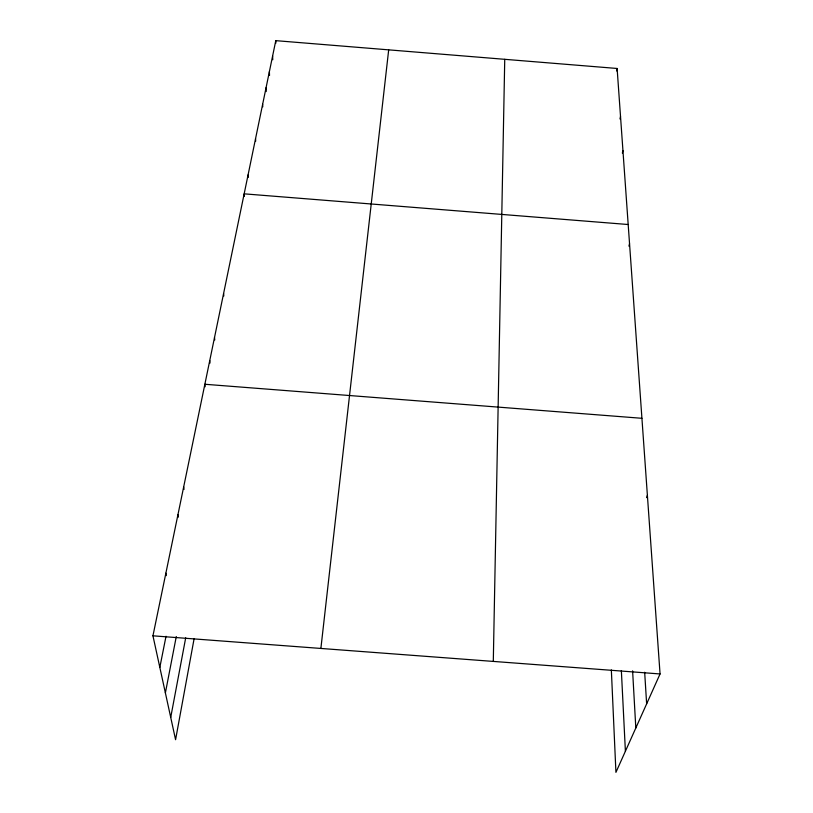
<?xml version="1.0" encoding="UTF-8"?>
<svg xmlns="http://www.w3.org/2000/svg" width="813" height="813" viewBox="0 0 813 813"><rect width="100%" height="100%" fill="white"/><g stroke="black" fill="none" stroke-linecap="round" stroke-linejoin="round"><path stroke-width="1.22" d="M493.298 661.416L504.741 59.319M320.881 648.449L388.685 49.857M194.134 638.551L175.578 739.698L152.946 635.817L275.78 40.65L617.118 68.475L660.054 673.957L615.929 772.35L611.346 669.932M170.72 717.422L185.71 637.799M165.385 692.9L176.289 636.528M159.826 667.412L166.025 636.264M616.589 70.934L617.118 68.475M619.963 118.962L620.522 116.493M622.362 153.078L622.941 150.608M628.916 246.136L629.547 243.697M646.579 497.637L647.392 495.32M152.946 635.817L660.054 673.957M641.924 418.299L204.856 384.264L205.15 386.754M628.185 224.52L244.164 193.84L244.327 196.35M165.872 573.175L166.33 575.624M177.935 514.71L178.332 517.149M183.677 486.916L184.043 489.385M209.754 360.545L210.028 363.055M214.51 337.537L214.754 339.976M223.595 293.503L223.809 295.983M644.668 672.27L646.64 703.865M248.056 174.947L248.209 177.468M632.605 670.847L635.817 728.001M255.546 138.688L255.678 141.208M621.356 670.562L625.4 751.242M262.64 104.308L262.762 106.838M266.054 87.784L266.217 91.574M269.377 71.676L269.53 75.457M272.619 55.965L272.762 59.756M275.78 40.65L275.861 43.17"/></g></svg>
